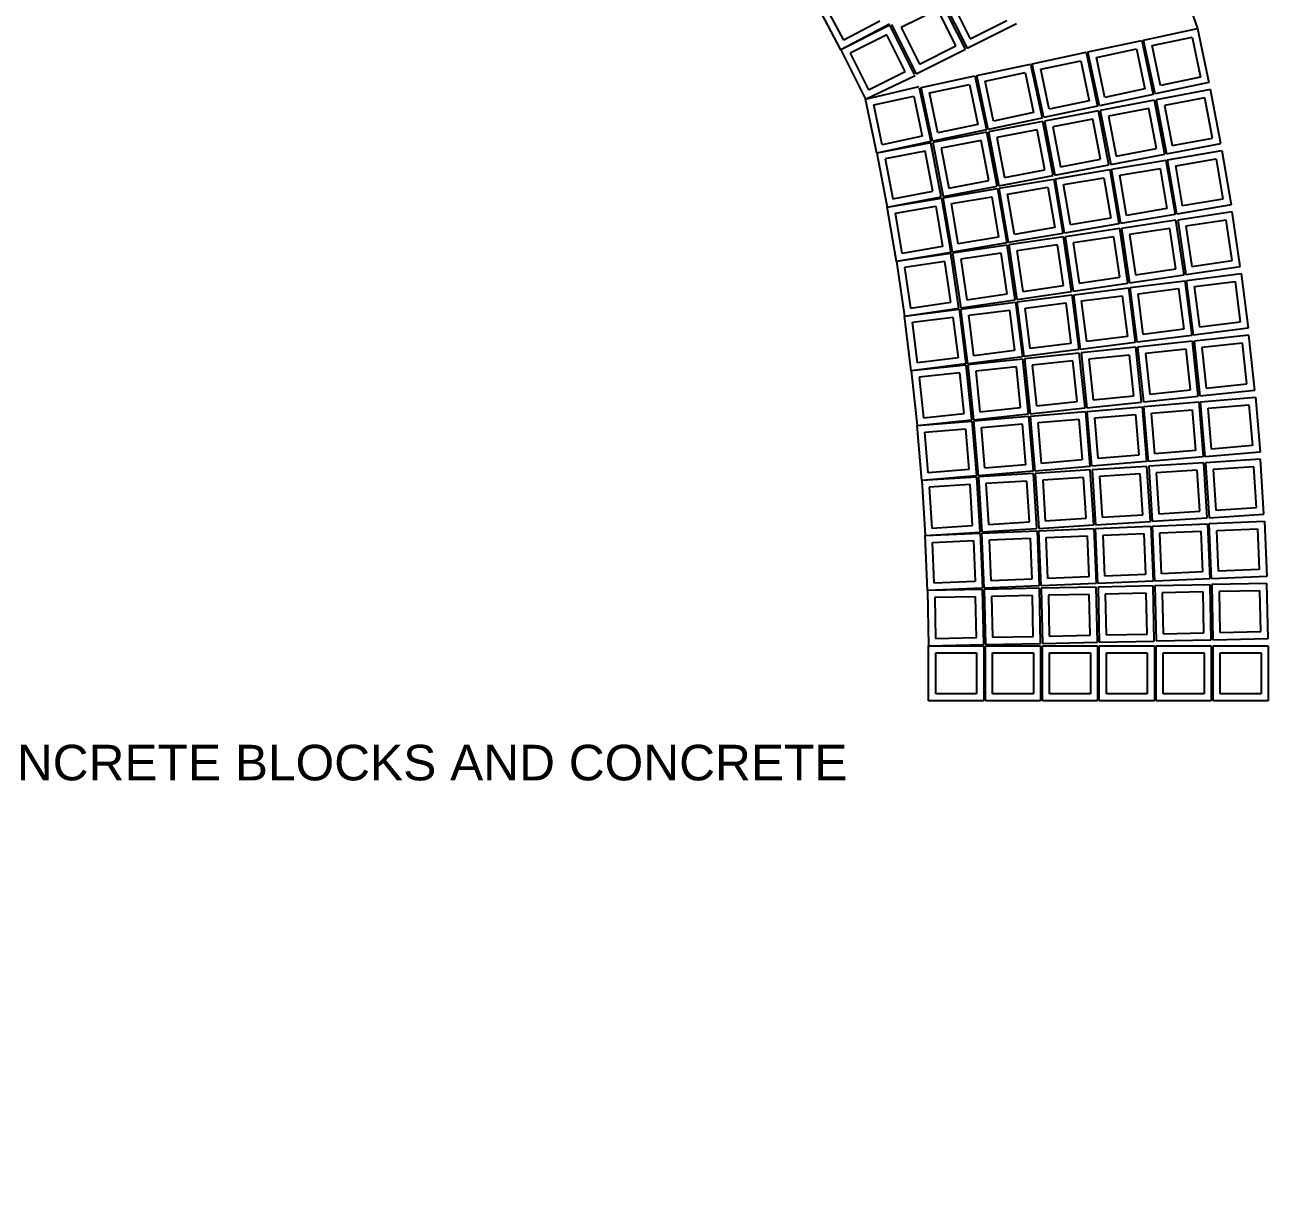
# Model space of a CAD drawing. Header units: inches. Extents: x -1429 to 579, y -302 to 393.
# Drawn here: x 82.3 to 432, y -301.8 to 30.7 of the extents above; entities that cross this region are included whole.
import ezdxf
from ezdxf import colors
from ezdxf.entities.mleader import LeaderData, LeaderLine
from ezdxf.math import Vec2, Vec3

# ---------------------------------------------------------------- set-up
doc = ezdxf.new("R2010")
doc.units = ezdxf.units.IN
doc.header["$MEASUREMENT"] = 0
doc.styles.get("Standard").update_dxf_attribs({"font": 'arial.ttf'})

msp = doc.modelspace()

# ---------------------------------------------------------------- linework, layer by layer
for p, q in [((404.16, 52.51), (412.16, 29.64)), ((311.81, 23.65), (304.59, 37.37)), ((312.65, 26.35), (307.29, 36.53)), ((339.09, 35.06), (328.8, 29.91)), ((344.23, 24.77), (339.09, 35.06)), ((346.92, 23.88), (339.84, 37.67)), ((340.43, 37.97), (347.37, 24.1)), ((343.11, 37.07), (348.26, 26.79)), ((322.82, 31.71), (312.65, 26.35)), ((348.26, 26.79), (358.54, 31.93)), ((325.53, 30.87), (311.81, 23.65)), ((325.67, 30.58), (311.81, 23.65)), ((332.61, 16.72), (325.67, 30.58)), ((326.12, 30.81), (333.06, 16.95)), ((328.8, 29.91), (333.95, 19.63)), ((347.37, 24.1), (361.23, 31.04)), ((397, 26.42), (412.16, 29.64)), ((412.16, 29.64), (415.38, 14.48)), ((324.78, 27.9), (314.5, 22.76)), ((329.92, 17.62), (324.78, 27.9)), ((333.95, 19.63), (344.23, 24.77)), ((381.35, 23.09), (396.51, 26.32)), ((396.51, 26.32), (399.73, 11.15)), ((400.22, 11.26), (397, 26.42)), ((399.37, 24.88), (410.62, 27.27)), ((401.76, 13.63), (399.37, 24.88)), ((410.62, 27.27), (413.01, 16.02)), ((311.81, 23.65), (318.75, 9.79)), ((314.5, 22.76), (319.64, 12.47)), ((333.06, 16.95), (346.92, 23.88)), ((365.7, 19.77), (380.86, 22.99)), ((380.86, 22.99), (384.08, 7.83)), ((384.57, 7.93), (381.35, 23.09)), ((383.72, 21.55), (394.97, 23.94)), ((386.11, 10.3), (383.72, 21.55)), ((394.97, 23.94), (397.36, 12.69)), ((319.64, 12.47), (329.92, 17.62)), ((350.05, 16.44), (365.21, 19.66)), ((365.21, 19.66), (368.43, 4.5)), ((368.92, 4.61), (365.7, 19.77)), ((368.07, 18.23), (379.32, 20.62)), ((370.46, 6.98), (368.07, 18.23)), ((379.32, 20.62), (381.71, 9.37)), ((318.75, 9.79), (332.75, 16.43)), ((334.4, 13.11), (349.56, 16.34)), ((349.56, 16.34), (352.78, 1.18)), ((353.27, 1.28), (350.05, 16.44)), ((352.42, 14.9), (363.67, 17.29)), ((354.81, 3.65), (352.42, 14.9)), ((363.67, 17.29), (366.06, 6.04)), ((415.38, 14.48), (400.22, 11.26)), ((413.01, 16.02), (401.76, 13.63)), ((318.75, 9.79), (333.84, 13.33)), ((321.12, 8.25), (332.37, 10.64)), ((332.37, 10.64), (334.76, -0.61)), ((333.91, 13.01), (337.13, -2.15)), ((337.62, -2.05), (334.4, 13.11)), ((336.77, 11.57), (348.02, 13.96)), ((339.16, 0.33), (336.77, 11.57)), ((348.02, 13.96), (350.41, 2.72)), ((399.73, 11.15), (384.57, 7.93)), ((397.36, 12.69), (386.11, 10.3)), ((415.78, 12.52), (400.55, 9.62)), ((418.68, -2.71), (415.78, 12.52)), ((321.97, -5.37), (318.75, 9.79)), ((323.51, -3), (321.12, 8.25)), ((384.08, 7.83), (368.92, 4.61)), ((381.71, 9.37), (370.46, 6.98)), ((400.06, 9.52), (384.83, 6.62)), ((398.47, 7.18), (387.17, 5.03)), ((400.63, -4.11), (398.47, 7.18)), ((402.96, -5.7), (400.06, 9.52)), ((400.55, 9.62), (403.46, -5.61)), ((414.19, 10.18), (402.89, 8.03)), ((402.89, 8.03), (405.05, -3.27)), ((416.34, -1.12), (414.19, 10.18)), ((368.43, 4.5), (353.27, 1.28)), ((368.63, 3.53), (353.4, 0.62)), ((366.06, 6.04), (354.81, 3.65)), ((371.53, -11.7), (368.63, 3.53)), ((384.34, 6.52), (369.12, 3.62)), ((369.12, 3.62), (372.02, -11.61)), ((382.75, 4.19), (371.46, 2.03)), ((384.91, -7.11), (382.75, 4.19)), ((387.25, -8.7), (384.34, 6.52)), ((384.83, 6.62), (387.74, -8.61)), ((387.17, 5.03), (389.33, -6.27)), ((352.78, 1.18), (337.62, -2.05)), ((352.91, 0.53), (337.68, -2.38)), ((350.41, 2.72), (339.16, 0.33)), ((355.81, -14.7), (352.91, 0.53)), ((353.4, 0.62), (356.31, -14.6)), ((367.04, 1.19), (355.74, -0.97)), ((369.19, -10.11), (367.04, 1.19)), ((371.46, 2.03), (373.61, -9.27)), ((337.13, -2.15), (321.97, -5.37)), ((337.19, -2.47), (321.97, -5.37)), ((334.76, -0.61), (323.51, -3)), ((340.1, -17.69), (337.19, -2.47)), ((337.68, -2.38), (340.59, -17.6)), ((351.32, -1.81), (340.02, -3.97)), ((353.48, -13.11), (351.32, -1.81)), ((355.74, -0.97), (357.9, -12.26)), ((403.46, -5.61), (418.68, -2.71)), ((405.05, -3.27), (416.34, -1.12)), ((321.97, -5.37), (324.87, -20.6)), ((335.6, -4.81), (324.31, -6.96)), ((324.31, -6.96), (326.46, -18.26)), ((337.76, -16.1), (335.6, -4.81)), ((340.02, -3.97), (342.18, -15.26)), ((387.74, -8.61), (402.96, -5.7)), ((389.33, -6.27), (400.63, -4.11)), ((403.75, -7.26), (419.04, -4.67)), ((406.06, -8.9), (417.4, -6.98)), ((417.4, -6.98), (419.31, -18.32)), ((419.04, -4.67), (421.62, -19.96)), ((357.9, -12.26), (369.19, -10.11)), ((372.02, -11.61), (387.25, -8.7)), ((372.2, -12.59), (387.48, -10.01)), ((373.61, -9.27), (384.91, -7.11)), ((387.48, -10.01), (390.07, -25.29)), ((387.98, -9.93), (403.26, -7.34)), ((390.56, -25.21), (387.98, -9.93)), ((390.28, -11.57), (401.62, -9.65)), ((401.62, -9.65), (403.54, -20.99)), ((403.26, -7.34), (405.84, -22.62)), ((406.34, -22.54), (403.75, -7.26)), ((407.98, -20.24), (406.06, -8.9)), ((342.18, -15.26), (353.48, -13.11)), ((356.31, -14.6), (371.53, -11.7)), ((356.42, -15.26), (371.71, -12.68)), ((371.71, -12.68), (374.29, -27.96)), ((374.78, -27.88), (372.2, -12.59)), ((374.51, -14.23), (385.84, -12.32)), ((385.84, -12.32), (387.76, -23.65)), ((392.2, -22.9), (390.28, -11.57)), ((326.46, -18.26), (337.76, -16.1)), ((340.59, -17.6), (355.81, -14.7)), ((340.65, -17.93), (355.93, -15.35)), ((355.93, -15.35), (358.52, -30.63)), ((359.01, -30.55), (356.42, -15.26)), ((358.73, -16.9), (370.07, -14.98)), ((360.65, -28.24), (358.73, -16.9)), ((370.07, -14.98), (371.99, -26.32)), ((376.42, -25.57), (374.51, -14.23)), ((324.87, -20.6), (340.1, -17.69)), ((324.87, -20.6), (340.16, -18.01)), ((327.46, -35.88), (324.87, -20.6)), ((327.18, -22.24), (338.52, -20.32)), ((338.52, -20.32), (340.43, -31.66)), ((340.16, -18.01), (342.74, -33.3)), ((343.23, -33.21), (340.65, -17.93)), ((342.95, -19.57), (354.29, -17.65)), ((344.87, -30.91), (342.95, -19.57)), ((354.29, -17.65), (356.21, -28.99)), ((421.62, -19.96), (406.34, -22.54)), ((419.31, -18.32), (407.98, -20.24)), ((329.1, -33.58), (327.18, -22.24)), ((387.76, -23.65), (376.42, -25.57)), ((405.84, -22.62), (390.56, -25.21)), ((406.1, -24.27), (390.77, -26.53)), ((403.54, -20.99), (392.2, -22.9)), ((408.37, -39.6), (406.1, -24.27)), ((421.93, -21.93), (406.6, -24.2)), ((406.6, -24.2), (408.86, -39.53)), ((420.25, -24.2), (408.87, -25.88)), ((421.93, -35.58), (420.25, -24.2)), ((424.2, -37.27), (421.93, -21.93)), ((374.29, -27.96), (359.01, -30.55)), ((371.99, -26.32), (360.65, -28.24)), ((390.07, -25.29), (374.78, -27.88)), ((390.28, -26.61), (374.94, -28.87)), ((392.54, -41.94), (390.28, -26.61)), ((390.77, -26.53), (393.03, -41.87)), ((404.42, -26.54), (393.04, -28.22)), ((406.1, -37.92), (404.42, -26.54)), ((408.87, -25.88), (410.55, -37.26)), ((358.52, -30.63), (343.23, -33.21)), ((358.62, -31.28), (343.29, -33.54)), ((356.21, -28.99), (344.87, -30.91)), ((360.88, -46.61), (358.62, -31.28)), ((374.45, -28.94), (359.11, -31.21)), ((359.11, -31.21), (361.38, -46.54)), ((372.76, -31.21), (361.38, -32.89)), ((374.44, -42.59), (372.76, -31.21)), ((376.71, -44.28), (374.45, -28.94)), ((374.94, -28.87), (377.21, -44.2)), ((388.59, -28.88), (377.21, -30.56)), ((377.21, -30.56), (378.89, -41.93)), ((390.27, -40.25), (388.59, -28.88)), ((393.04, -28.22), (394.72, -39.6)), ((342.74, -33.3), (327.46, -35.88)), ((342.79, -33.62), (327.46, -35.88)), ((340.43, -31.66), (329.1, -33.58)), ((345.05, -48.95), (342.79, -33.62)), ((343.29, -33.54), (345.55, -48.88)), ((356.93, -33.55), (345.56, -35.23)), ((358.61, -44.93), (356.93, -33.55)), ((361.38, -32.89), (363.06, -44.27)), ((327.46, -35.88), (329.72, -51.22)), ((341.1, -35.89), (329.73, -37.57)), ((329.73, -37.57), (331.41, -48.94)), ((342.78, -47.26), (341.1, -35.89)), ((345.56, -35.23), (347.24, -46.61)), ((394.72, -39.6), (406.1, -37.92)), ((408.86, -39.53), (424.2, -37.27)), ((410.55, -37.26), (421.93, -35.58)), ((377.21, -44.2), (392.54, -41.94)), ((378.89, -41.93), (390.27, -40.25)), ((393.03, -41.87), (408.37, -39.6)), ((393.22, -43.19), (408.59, -41.25)), ((408.59, -41.25), (410.54, -56.63)), ((409.09, -41.19), (424.47, -39.25)), ((411.03, -56.57), (409.09, -41.19)), ((411.33, -42.92), (422.73, -41.48)), ((422.73, -41.48), (424.18, -52.89)), ((424.47, -39.25), (426.41, -54.63)), ((347.24, -46.61), (358.61, -44.93)), ((361.38, -46.54), (376.71, -44.28)), ((361.47, -47.21), (376.85, -45.26)), ((363.06, -44.27), (374.44, -42.59)), ((376.85, -45.26), (378.79, -60.64)), ((377.34, -45.2), (392.72, -43.26)), ((379.28, -60.58), (377.34, -45.2)), ((392.72, -43.26), (394.66, -58.64)), ((395.16, -58.57), (393.22, -43.19)), ((395.45, -44.93), (406.86, -43.49)), ((396.89, -56.34), (395.45, -44.93)), ((406.86, -43.49), (408.3, -54.9)), ((412.77, -54.33), (411.33, -42.92)), ((329.72, -51.22), (345.05, -48.95)), ((331.41, -48.94), (342.78, -47.26)), ((345.55, -48.88), (360.88, -46.61)), ((345.59, -49.21), (360.97, -47.27)), ((360.97, -47.27), (362.92, -62.65)), ((363.41, -62.58), (361.47, -47.21)), ((363.7, -48.94), (375.11, -47.5)), ((365.14, -60.35), (363.7, -48.94)), ((375.11, -47.5), (376.55, -58.91)), ((379.58, -46.93), (390.99, -45.49)), ((381.02, -58.34), (379.58, -46.93)), ((390.99, -45.49), (392.43, -56.9)), ((329.72, -51.22), (345.1, -49.27)), ((331.66, -66.59), (329.72, -51.22)), ((331.96, -52.95), (343.37, -51.51)), ((343.37, -51.51), (344.81, -62.92)), ((345.1, -49.27), (347.04, -64.65)), ((347.54, -64.59), (345.59, -49.21)), ((347.83, -50.94), (359.24, -49.5)), ((349.27, -62.35), (347.83, -50.94)), ((359.24, -49.5), (360.68, -60.91)), ((333.4, -64.36), (331.96, -52.95)), ((408.3, -54.9), (396.89, -56.34)), ((426.41, -54.63), (411.03, -56.57)), ((424.18, -52.89), (412.77, -54.33)), ((376.55, -58.91), (365.14, -60.35)), ((394.66, -58.64), (379.28, -60.58)), ((392.43, -56.9), (381.02, -58.34)), ((410.54, -56.63), (395.16, -58.57)), ((410.73, -58.28), (395.31, -59.9)), ((412.35, -73.7), (410.73, -58.28)), ((426.64, -56.61), (411.23, -58.23)), ((411.23, -58.23), (412.85, -73.65)), ((424.86, -58.81), (413.42, -60.01)), ((426.06, -70.25), (424.86, -58.81)), ((428.26, -72.03), (426.64, -56.61)), ((344.81, -62.92), (333.4, -64.36)), ((362.92, -62.65), (347.54, -64.59)), ((360.68, -60.91), (349.27, -62.35)), ((378.79, -60.64), (363.41, -62.58)), ((378.9, -61.63), (363.49, -63.25)), ((380.52, -77.04), (378.9, -61.63)), ((394.82, -59.96), (379.4, -61.58)), ((379.4, -61.58), (381.02, -76.99)), ((393.04, -62.15), (381.6, -63.36)), ((394.24, -73.59), (393.04, -62.15)), ((396.44, -75.37), (394.82, -59.96)), ((395.31, -59.9), (396.93, -75.32)), ((408.95, -60.48), (397.51, -61.68)), ((397.51, -61.68), (398.71, -73.12)), ((410.15, -71.92), (408.95, -60.48)), ((413.42, -60.01), (414.63, -71.45)), ((347.04, -64.65), (331.66, -66.59)), ((347.08, -64.97), (331.66, -66.59)), ((348.7, -80.39), (347.08, -64.97)), ((362.99, -63.3), (347.58, -64.92)), ((347.58, -64.92), (349.2, -80.34)), ((361.21, -65.5), (349.77, -66.7)), ((362.41, -76.94), (361.21, -65.5)), ((364.61, -78.72), (362.99, -63.3)), ((363.49, -63.25), (365.11, -78.66)), ((377.12, -63.83), (365.69, -65.03)), ((365.69, -65.03), (366.89, -76.47)), ((378.33, -75.26), (377.12, -63.83)), ((381.6, -63.36), (382.8, -74.79)), ((331.66, -66.59), (333.28, -82.01)), ((345.3, -67.17), (333.86, -68.37)), ((333.86, -68.37), (335.06, -79.81)), ((346.5, -78.61), (345.3, -67.17)), ((349.77, -66.7), (350.98, -78.14)), ((398.71, -73.12), (410.15, -71.92)), ((412.85, -73.65), (428.26, -72.03)), ((414.63, -71.45), (426.06, -70.25)), ((366.89, -76.47), (378.33, -75.26)), ((381.02, -76.99), (396.44, -75.37)), ((381.12, -77.99), (396.56, -76.7)), ((382.8, -74.79), (394.24, -73.59)), ((396.56, -76.7), (397.86, -92.14)), ((396.93, -75.32), (412.35, -73.7)), ((397.06, -76.65), (412.5, -75.36)), ((398.36, -92.1), (397.06, -76.65)), ((412.5, -75.36), (413.8, -90.8)), ((413, -75.31), (428.45, -74.02)), ((414.3, -90.76), (413, -75.31)), ((415.16, -77.14), (426.62, -76.18)), ((426.62, -76.18), (427.59, -87.64)), ((428.45, -74.02), (429.75, -89.46)), ((333.28, -82.01), (348.7, -80.39)), ((335.06, -79.81), (346.5, -78.61)), ((349.2, -80.34), (364.61, -78.72)), ((349.23, -80.67), (364.67, -79.37)), ((350.98, -78.14), (362.41, -76.94)), ((364.67, -79.37), (365.97, -94.82)), ((365.11, -78.66), (380.52, -77.04)), ((365.17, -79.33), (380.62, -78.03)), ((366.47, -94.78), (365.17, -79.33)), ((367.33, -81.16), (378.79, -80.19)), ((378.79, -80.19), (379.75, -91.65)), ((380.62, -78.03), (381.91, -93.48)), ((382.41, -93.44), (381.12, -77.99)), ((383.28, -79.82), (394.74, -78.86)), ((384.24, -91.28), (383.28, -79.82)), ((394.74, -78.86), (395.7, -90.32)), ((399.22, -78.48), (410.68, -77.52)), ((400.18, -89.94), (399.22, -78.48)), ((410.68, -77.52), (411.64, -88.98)), ((416.13, -88.6), (415.16, -77.14)), ((333.28, -82.01), (348.73, -80.71)), ((334.58, -97.45), (333.28, -82.01)), ((335.44, -83.83), (346.9, -82.87)), ((336.41, -95.29), (335.44, -83.83)), ((346.9, -82.87), (347.87, -94.33)), ((348.73, -80.71), (350.03, -96.16)), ((350.52, -96.12), (349.23, -80.67)), ((351.39, -82.5), (362.85, -81.53)), ((352.35, -93.95), (351.39, -82.5)), ((362.85, -81.53), (363.81, -92.99)), ((368.29, -92.62), (367.33, -81.16)), ((395.7, -90.32), (384.24, -91.28)), ((413.8, -90.8), (398.36, -92.1)), ((411.64, -88.98), (400.18, -89.94)), ((429.75, -89.46), (414.3, -90.76)), ((427.59, -87.64), (416.13, -88.6)), ((347.87, -94.33), (336.41, -95.29)), ((363.81, -92.99), (352.35, -93.95)), ((381.91, -93.48), (366.47, -94.78)), ((379.75, -91.65), (368.29, -92.62)), ((397.86, -92.14), (382.41, -93.44)), ((397.95, -93.47), (382.49, -94.44)), ((398.93, -108.94), (397.95, -93.47)), ((413.92, -92.46), (398.45, -93.44)), ((398.45, -93.44), (399.43, -108.91)), ((414.9, -107.93), (413.92, -92.46)), ((429.89, -91.46), (414.42, -92.43)), ((414.42, -92.43), (415.4, -107.9)), ((428.02, -93.58), (416.54, -94.3)), ((416.54, -94.3), (417.27, -105.78)), ((428.74, -105.06), (428.02, -93.58)), ((430.86, -106.93), (429.89, -91.46)), ((350.03, -96.16), (334.58, -97.45)), ((350.05, -96.48), (334.58, -97.45)), ((334.58, -97.45), (335.55, -112.92)), ((351.02, -111.95), (350.05, -96.48)), ((365.97, -94.82), (350.52, -96.12)), ((366.02, -95.48), (350.55, -96.45)), ((350.55, -96.45), (351.52, -111.92)), ((364.15, -97.6), (352.67, -98.32)), ((364.87, -109.08), (364.15, -97.6)), ((366.99, -110.95), (366.02, -95.48)), ((381.99, -94.47), (366.52, -95.44)), ((366.52, -95.44), (367.49, -110.91)), ((380.12, -96.59), (368.64, -97.32)), ((368.64, -97.32), (369.36, -108.79)), ((380.84, -108.07), (380.12, -96.59)), ((382.96, -109.94), (381.99, -94.47)), ((382.49, -94.44), (383.46, -109.91)), ((396.08, -95.59), (384.61, -96.31)), ((384.61, -96.31), (385.33, -107.79)), ((396.81, -107.07), (396.08, -95.59)), ((412.05, -94.58), (400.58, -95.31)), ((400.58, -95.31), (401.3, -106.78)), ((412.77, -106.06), (412.05, -94.58)), ((348.18, -98.6), (336.7, -99.32)), ((336.7, -99.32), (337.42, -110.8)), ((348.9, -110.08), (348.18, -98.6)), ((352.67, -98.32), (353.39, -109.8)), ((369.36, -108.79), (380.84, -108.07)), ((385.33, -107.79), (396.81, -107.07)), ((399.43, -108.91), (414.9, -107.93)), ((401.3, -106.78), (412.77, -106.06)), ((415.4, -107.9), (430.86, -106.93)), ((417.27, -105.78), (428.74, -105.06)), ((337.42, -110.8), (348.9, -110.08)), ((351.52, -111.92), (366.99, -110.95)), ((351.54, -112.25), (367.03, -111.6)), ((353.39, -109.8), (364.87, -109.08)), ((367.03, -111.6), (367.67, -127.09)), ((367.49, -110.91), (382.96, -109.94)), ((367.53, -111.58), (383.01, -110.93)), ((368.17, -127.07), (367.53, -111.58)), ((383.01, -110.93), (383.66, -126.42)), ((383.46, -109.91), (398.93, -108.94)), ((383.51, -110.91), (399, -110.26)), ((384.16, -126.4), (383.51, -110.91)), ((399, -110.26), (399.65, -125.75)), ((399.5, -110.24), (414.98, -109.59)), ((400.15, -125.73), (399.5, -110.24)), ((401.58, -112.16), (413.07, -111.68)), ((413.07, -111.68), (413.55, -123.17)), ((414.98, -109.59), (415.63, -125.08)), ((415.48, -109.57), (430.97, -108.92)), ((416.13, -125.06), (415.48, -109.57)), ((417.57, -111.49), (429.06, -111.01)), ((418.05, -122.98), (417.57, -111.49)), ((429.06, -111.01), (429.54, -122.5)), ((430.97, -108.92), (431.62, -124.41)), ((335.55, -112.92), (351.02, -111.95)), ((335.55, -112.92), (351.04, -112.27)), ((336.2, -128.41), (335.55, -112.92)), ((337.64, -114.84), (349.13, -114.36)), ((338.12, -126.33), (337.64, -114.84)), ((349.13, -114.36), (349.61, -125.85)), ((351.04, -112.27), (351.69, -127.76)), ((352.19, -127.74), (351.54, -112.25)), ((353.62, -114.17), (365.11, -113.69)), ((354.1, -125.66), (353.62, -114.17)), ((365.11, -113.69), (365.59, -125.18)), ((369.61, -113.5), (381.1, -113.02)), ((370.09, -124.99), (369.61, -113.5)), ((381.1, -113.02), (381.58, -124.51)), ((385.59, -112.83), (397.08, -112.35)), ((386.07, -124.32), (385.59, -112.83)), ((397.08, -112.35), (397.56, -123.84)), ((402.06, -123.65), (401.58, -112.16)), ((349.61, -125.85), (338.12, -126.33)), ((365.59, -125.18), (354.1, -125.66)), ((381.58, -124.51), (370.09, -124.99)), ((399.65, -125.75), (384.16, -126.4)), ((397.56, -123.84), (386.07, -124.32)), ((415.63, -125.08), (400.15, -125.73)), ((413.55, -123.17), (402.06, -123.65)), ((431.62, -124.41), (416.13, -125.06)), ((429.54, -122.5), (418.05, -122.98)), ((351.69, -127.76), (336.2, -128.41)), ((351.7, -128.09), (336.2, -128.41)), ((336.2, -128.41), (336.53, -143.91)), ((352.02, -143.58), (351.7, -128.09)), ((367.67, -127.09), (352.19, -127.74)), ((367.7, -127.75), (352.2, -128.07)), ((352.2, -128.07), (352.52, -143.57)), ((368.02, -143.25), (367.7, -127.75)), ((383.66, -126.42), (368.17, -127.07)), ((383.69, -127.42), (368.2, -127.74)), ((368.2, -127.74), (368.52, -143.24)), ((384.02, -142.91), (383.69, -127.42)), ((399.69, -127.08), (384.19, -127.4)), ((384.19, -127.4), (384.52, -142.9)), ((397.73, -129.12), (386.23, -129.36)), ((386.23, -129.36), (386.47, -140.86)), ((397.97, -140.62), (397.73, -129.12)), ((400.01, -142.58), (399.69, -127.08)), ((415.68, -126.74), (400.19, -127.07)), ((400.19, -127.07), (400.51, -142.57)), ((413.73, -128.79), (402.23, -129.03)), ((402.23, -129.03), (402.47, -140.52)), ((413.97, -140.28), (413.73, -128.79)), ((416.01, -142.24), (415.68, -126.74)), ((431.68, -126.41), (416.18, -126.73)), ((416.18, -126.73), (416.51, -142.23)), ((429.72, -128.45), (418.23, -128.69)), ((418.23, -128.69), (418.47, -140.19)), ((429.96, -139.95), (429.72, -128.45)), ((432.01, -141.91), (431.68, -126.41)), ((349.74, -130.13), (338.24, -130.37)), ((338.24, -130.37), (338.48, -141.86)), ((349.98, -141.62), (349.74, -130.13)), ((365.74, -129.79), (354.24, -130.03)), ((354.24, -130.03), (354.48, -141.53)), ((365.98, -141.29), (365.74, -129.79)), ((381.73, -129.46), (370.24, -129.7)), ((370.24, -129.7), (370.48, -141.19)), ((381.98, -140.95), (381.73, -129.46)), ((338.48, -141.86), (349.98, -141.62)), ((352.52, -143.57), (368.02, -143.25)), ((354.48, -141.53), (365.98, -141.29)), ((368.52, -143.24), (384.02, -142.91)), ((370.48, -141.19), (381.98, -140.95)), ((384.52, -142.9), (400.01, -142.58)), ((386.47, -140.86), (397.97, -140.62)), ((400.51, -142.57), (416.01, -142.24)), ((402.47, -140.52), (413.97, -140.28)), ((416.51, -142.23), (432.01, -141.91)), ((418.47, -140.19), (429.96, -139.95)), ((336.53, -143.91), (352.02, -143.58)), ((336.53, -143.91), (352.03, -143.91)), ((336.53, -159.41), (336.53, -143.91)), ((338.53, -157.41), (338.53, -145.91)), ((338.53, -145.91), (350.03, -145.91)), ((350.03, -145.91), (350.03, -157.41)), ((352.03, -143.91), (352.03, -159.41)), ((352.53, -143.91), (368.03, -143.91)), ((352.53, -159.41), (352.53, -143.91)), ((354.53, -157.41), (354.53, -145.91)), ((354.53, -145.91), (366.03, -145.91)), ((366.03, -145.91), (366.03, -157.41)), ((368.03, -143.91), (368.03, -159.41)), ((368.53, -143.91), (384.03, -143.91)), ((368.53, -159.41), (368.53, -143.91)), ((370.53, -157.41), (370.53, -145.91)), ((370.53, -145.91), (382.03, -145.91)), ((382.03, -145.91), (382.03, -157.41)), ((384.03, -143.91), (384.03, -159.41)), ((384.53, -143.91), (400.03, -143.91)), ((384.53, -159.41), (384.53, -143.91)), ((386.53, -157.41), (386.53, -145.91)), ((386.53, -145.91), (398.03, -145.91)), ((398.03, -145.91), (398.03, -157.41)), ((400.03, -143.91), (400.03, -159.41)), ((400.53, -143.91), (416.03, -143.91)), ((400.53, -159.41), (400.53, -143.91)), ((402.53, -157.41), (402.53, -145.91)), ((402.53, -145.91), (414.03, -145.91)), ((414.03, -145.91), (414.03, -157.41)), ((416.03, -143.91), (416.03, -159.41)), ((416.53, -143.91), (432.03, -143.91)), ((416.53, -159.41), (416.53, -143.91)), ((418.53, -157.41), (418.53, -145.91)), ((418.53, -145.91), (430.03, -145.91)), ((430.03, -145.91), (430.03, -157.41)), ((432.03, -143.91), (432.03, -159.41)), ((352.03, -159.41), (336.53, -159.41)), ((350.03, -157.41), (338.53, -157.41)), ((368.03, -159.41), (352.53, -159.41)), ((366.03, -157.41), (354.53, -157.41)), ((384.03, -159.41), (368.53, -159.41)), ((382.03, -157.41), (370.53, -157.41)), ((400.03, -159.41), (384.53, -159.41)), ((398.03, -157.41), (386.53, -157.41)), ((416.03, -159.41), (400.53, -159.41)), ((414.03, -157.41), (402.53, -157.41)), ((432.03, -159.41), (416.53, -159.41)), ((430.03, -157.41), (418.53, -157.41))]:
    msp.add_line(p, q)

# ---------------------------------------------------------------- leaders
ml = msp.add_multileader_mtext('Standard')
ml.set_content('FILL GAPS WITH CABLE CONCRETE BLOCKS AND CONCRETE', color=256)
ml.set_leader_properties()
ml.build(insert=Vec2(0, 0))
ml.multileader.update_dxf_attribs({"dogleg_length": 0.36, "arrow_head_size": 10})
ctx = ml.context
ctx.base_point, ctx.char_height, ctx.arrow_head_size, ctx.landing_gap_size, ctx.plane_origin = Vec3(-104.73, -176.85), 10, 10, 0.09, Vec3(-292.92, -139.73)
notes = []
notes.append((ctx, [(0, (1, 1, 0), (-105.09, -176.85), (1, 0), 0.36, [(0, [(-292.92, -139.73)], 0, [])])]))
ctx.mtext.insert, ctx.mtext.flow_direction = Vec3(-104.64, -171.77), 5
for ctx, leaders in notes:
    for number, flags, end, landing, length, lines in leaders:
        leader = LeaderData()
        leader.index, (leader.has_last_leader_line, leader.has_dogleg_vector, leader.attachment_direction) = number, flags
        leader.last_leader_point, leader.dogleg_vector, leader.dogleg_length = Vec3(end), Vec3(landing), length
        for number, points, colour, breaks in lines:
            line = LeaderLine()
            line.index, line.vertices, line.color, line.breaks = number, Vec3.list(points), colors.encode_raw_color(colour), breaks
            leader.lines.append(line)
        ctx.leaders.append(leader)

doc.saveas('drawing.dxf')
